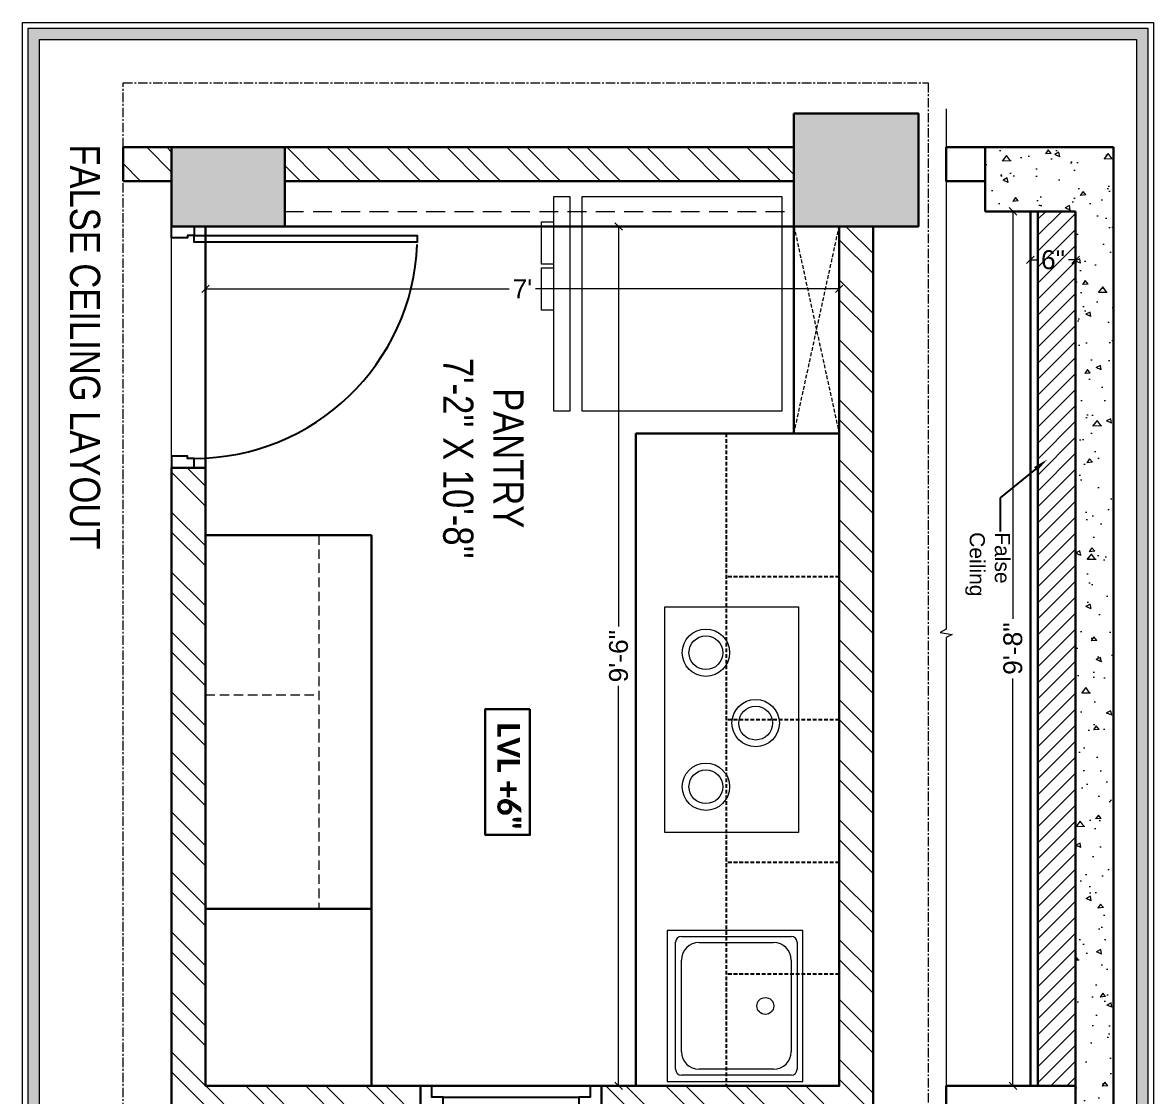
# Model space of a CAD drawing. Header units: millimetres. Extents: x 56222 to 3066687, y -650199 to -121287.
# Drawn here: x 128572.3 to 128722.3, y -184163.8 to -184021.4 of the extents above; entities that cross this region are included whole.
import ezdxf
from ezdxf import colors
from ezdxf.entities.mleader import LeaderData, LeaderLine
from ezdxf.math import Vec2, Vec3

# ---------------------------------------------------------------- set-up
doc = ezdxf.new("R2010")
doc.units = ezdxf.units.MM
doc.header["$MEASUREMENT"] = 0
doc.header["$PDMODE"] = 35
for name, pattern in [('ACAD_ISO02W100', [15, 12, -3]), ('CENTER', [2, 1.25, -0.25, 0.25, -0.25]), ('DASHED', [0.75, 0.5, -0.25]), ('DASHED2', [0.375, 0.25, -0.125]), ('DASHEDX2', [1.5, 1, -0.5]), ('HIDDEN', [0.375, 0.25, -0.125])]:
    doc.linetypes.add(name, pattern=pattern)
doc.layers.get('Defpoints').update_dxf_attribs({"color": 220})
for name, color, linetype in [('AR DOOR', 40, 'Continuous'), ('AR ELE-5', 134, 'Continuous'), ('AR HATCH-7', 7, 'Continuous'), ('Labels and Texts', 8, 'Continuous')]:
    doc.layers.add(name, color=color, linetype=linetype)
for name, color, linetype, lineweight in [('COLUMN', 1, 'Continuous', 30), ('dim05', 1, 'Continuous', 13), ('Dimension', 10, 'DASHEDX2', 20), ('FIRST FLOOR', 7, 'Continuous', 9), ('FIRST FLOOR ( TEXT )', 7, 'Continuous', 9), ('FIRST FLOOR_( PLine )_', 251, 'Continuous', 30), ('FURNITURE', 32, 'Continuous', 9), ('GROUND FLOOR  ( HATCH )', 251, 'Continuous', 9), ('hatch-wall', 8, 'Continuous', 9), ('Labelling', 1, 'Continuous', 25), ('NAME PLATE', 7, 'Continuous', 25), ('SECTION ( SLAB PLine )', 104, 'Continuous', 30), ('Text', 7, 'Continuous', 15), ('wall', 7, 'Continuous', 30)]:
    doc.layers.add(name, color=color, linetype=linetype, lineweight=lineweight)
doc.layers.add('XX~SLAB ( PLINE )', color=251, linetype='Continuous', plot=False)
doc.styles.add('Arial', font='arial.ttf')
doc.styles.add('century g', font='GOTHIC.TTF')
doc.styles.add('KATHA', font='swissc.ttf')
doc.styles.get("Standard").update_dxf_attribs({"font": 'arial.ttf', "height": 6})
doc.dimstyles.new('ISO-25', dxfattribs={"dimtxt": 2.5, "dimasz": 1, "dimexe": 0.5, "dimexo": 1, "dimtad": 0, "dimdec": 1, "dimlunit": 4, "dimtxsty": 'Standard', "dimblk": 'OBLIQUE', "dimcen": 2.5, "dimclrd": 1, "dimclre": 1, "dimclrt": 5, "dimadec": 0, "dimazin": 0, "dimtfac": 1, "dimtdec": 1, "dimtmove": 0, "dimatfit": 3, "dimfxl": 1, "dimlwd": -1, "dimarcsym": 0})

# ---------------------------------------------------------------- blocks, each defined once
blk = doc.blocks.new('*U184')
for points in [[(-1025.5, 0), (-985.5, 0), (-985.5, 30), (-975.5, 30), (-975.5, 100), (-1025.5, 100)], [(40, 0), (0, 0), (0, 30), (-10, 30), (-10, 100), (40, 100)], [(0, 0), (0, -985.5), (-30, -985.5), (-30, 0)]]:
    blk.add_lwpolyline(points, close=True)
at = {"layer": 'AR ELE-5', "linetype": 'ByBlock', "ltscale": 15}
blk.add_arc((1.4, 0.6), 987, 180.0347, 267.627, dxfattribs=at)
blk = doc.blocks.new('_Oblique')
at = {"layer": 'wall', "color": 0, "lineweight": -2}
blk.add_line((-0.5, -0.5), (0.5, 0.5), dxfattribs=at)
blk = doc.blocks.new('*D387')
at = {"layer": 'Defpoints', "color": 0, "lineweight": 30, "transparency": 16777216}
for p in [(128596.6, -184056.72), (128596.6, -184061.71), (128680.6, -184062.35)]:
    blk.add_point(p, dxfattribs=at)
at = {"layer": 'dim05', "color": 1, "linetype": 'Continuous', "lineweight": -2, "transparency": 16777216}
for p, q in [((128596.6, -184060.71), (128596.6, -184056.22)), ((128680.6, -184061.35), (128680.6, -184056.22))]:
    blk.add_line(p, q, dxfattribs=at)
at = {"layer": 'dim05', "color": 1, "linetype": 'Continuous', "transparency": 16777216}
for p, q in [((128596.6, -184056.72), (128636.83, -184056.72)), ((128680.6, -184056.72), (128640.36, -184056.72))]:
    blk.add_line(p, q, dxfattribs=at)
at = {"layer": 'dim05', "color": 1, "transparency": 16777216, "rotation": 180}
blk.add_blockref('_Oblique', (128596.6, -184056.72), dxfattribs=at)
at = {"layer": 'dim05', "color": 1, "transparency": 16777216}
blk.add_blockref('_Oblique', (128680.6, -184056.72), dxfattribs=at)
at = {"layer": 'dim05', "color": 5, "lineweight": 25, "transparency": 16777216, "insert": (128638.6, -184056.72), "char_height": 2.5, "attachment_point": 5, "style": 'Arial'}
blk.add_mtext("7'", dxfattribs=at)
blk = doc.blocks.new('*D388')
at = {"layer": 'Defpoints', "color": 0, "lineweight": 30, "transparency": 16777216}
for p in [(128655.67, -184048.45), (128651.36, -184162.45), (128655.67, -184162.45)]:
    blk.add_point(p, dxfattribs=at)
at = {"layer": 'dim05', "color": 1, "linetype": 'Continuous', "lineweight": -2, "transparency": 16777216}
for p, q in [((128654.67, -184048.45), (128650.86, -184048.45)), ((128654.67, -184162.45), (128650.86, -184162.45))]:
    blk.add_line(p, q, dxfattribs=at)
at = {"layer": 'dim05', "color": 1, "linetype": 'Continuous', "transparency": 16777216}
for p, q in [((128651.36, -184048.45), (128651.36, -184101.5)), ((128651.36, -184162.45), (128651.36, -184109.4))]:
    blk.add_line(p, q, dxfattribs=at)
at = {"layer": 'dim05', "color": 1, "transparency": 16777216}
for p, rotation in [((128651.36, -184048.45), 90), ((128651.36, -184162.45), 270)]:
    blk.add_blockref('_Oblique', p, dxfattribs=dict(at, rotation=rotation))
at = {"layer": 'dim05', "color": 5, "lineweight": 25, "transparency": 16777216, "insert": (128651.36, -184105.45), "char_height": 2.5, "attachment_point": 5, "rotation": 90, "style": 'Arial'}
blk.add_mtext('9\'-6"', dxfattribs=at)
blk = doc.blocks.new('*D389')
at = {"layer": 'Defpoints', "color": 0, "lineweight": 30, "transparency": 16777216}
for p in [(128705.95, -184052.87), (128705.95, -184052.87), (128711.95, -184052.87)]:
    blk.add_point(p, dxfattribs=at)
at = {"layer": 'dim05', "color": 1, "linetype": 'Continuous', "transparency": 16777216}
for p, q in [((128705.95, -184052.87), (128706.88, -184052.87)), ((128711.95, -184052.87), (128711.02, -184052.87))]:
    blk.add_line(p, q, dxfattribs=at)
at = {"layer": 'dim05', "color": 1, "linetype": 'Continuous', "lineweight": -2, "transparency": 16777216}
for p, q in [((128705.95, -184053.87), (128705.95, -184053.37)), ((128711.95, -184053.87), (128711.95, -184053.37))]:
    blk.add_line(p, q, dxfattribs=at)
at = {"layer": 'dim05', "color": 1, "transparency": 16777216, "rotation": 180}
blk.add_blockref('_Oblique', (128705.95, -184052.87), dxfattribs=at)
at = {"layer": 'dim05', "color": 1, "transparency": 16777216}
blk.add_blockref('_Oblique', (128711.95, -184052.87), dxfattribs=at)
at = {"layer": 'dim05', "color": 5, "lineweight": 25, "transparency": 16777216, "insert": (128708.95, -184052.87), "char_height": 2.5, "attachment_point": 5, "style": 'Arial'}
blk.add_mtext('6"', dxfattribs=at)
blk = doc.blocks.new('*D390')
at = {"layer": 'Defpoints', "color": 0, "lineweight": 30, "transparency": 16777216}
for p in [(128703.63, -184046.45), (128703.63, -184162.45), (128703.63, -184162.45)]:
    blk.add_point(p, dxfattribs=at)
at = {"layer": 'dim05', "color": 1, "linetype": 'Continuous', "transparency": 16777216}
for p, q in [((128703.63, -184046.45), (128703.63, -184100.5)), ((128703.63, -184162.45), (128703.63, -184108.4))]:
    blk.add_line(p, q, dxfattribs=at)
at = {"layer": 'dim05', "color": 1, "linetype": 'Continuous', "lineweight": -2, "transparency": 16777216}
for p, q in [((128704.63, -184046.45), (128704.13, -184046.45)), ((128704.63, -184162.45), (128704.13, -184162.45))]:
    blk.add_line(p, q, dxfattribs=at)
at = {"layer": 'dim05', "color": 1, "transparency": 16777216}
for p, rotation in [((128703.63, -184046.45), 90), ((128703.63, -184162.45), 270)]:
    blk.add_blockref('_Oblique', p, dxfattribs=dict(at, rotation=rotation))
at = {"layer": 'dim05', "color": 5, "lineweight": 25, "transparency": 16777216, "insert": (128703.63, -184104.45), "char_height": 2.5, "attachment_point": 5, "rotation": 90, "style": 'Arial'}
blk.add_mtext('9\'-8"', dxfattribs=at)

msp = doc.modelspace()

# ---------------------------------------------------------------- hatches: boundary and pattern name
at = {"layer": 'AR HATCH-7', "linetype": 'CENTER', "lineweight": 15, "true_color": 0x939598}
h = msp.add_hatch(dxfattribs=at)
h.set_pattern_fill('AR-CONC', color=252, angle=135)
h.set_pattern_definition([(185, (314249.8714, -49515.948), (-4.62807079, 5.51551999), [0.75, -8.25]), (130, (314249.8714, -49515.948), (-4.3376815, -6.29992167), [0.6, -6.6]), (235.4514445, (314249.486, -49515.4884), (-8.96575221, -0.78440164), [0.63740192, -7.01142112]), (181.1842, (314248.457, -49517.362), (-6.37613776, 8.71693388), [1.125, -12.375]), (231.6356355, (314247.926, -49516.636), (-13.4971167, -0.2790007), [0.9561034, -10.5171376]), (126.184164, (314248.457, -49517.362), (-13.4971167, -0.2790007), [0.9, -9.9]), (156, (314248.1037, -49516.3015), (-1.37382476, 7.06771572), [0.75, -8.25]), (101, (314248.104, -49516.3015), (-6.84808435, -3.40708593), [0.6, -6.6]), (206.4514447, (314247.989, -49515.7126), (-8.22190906, 3.66062975), [0.6374019, -7.01142112]), (172.5, (314249.8714, -49515.948), (-2.439898176, -2.267931853), [0, -6.52, 0, -6.7, 0, -6.625]), (142.5, (314249.8714, -49515.948), (-4.6490945, -0.92872942), [0, -3.82, 0, -6.37, 0, -2.525]), (102.5, (314251.4483, -49517.5248), (-3.615207618, 3.934181673), [0, -2.5, 0, -7.8, 0, -10.35]), (92.5, (314252.1554, -49518.232), (-4.83159807, 3.41589983), [0, -3.25, 0, -5.18, 0, -7.35])])
h.paths.add_polyline_path([(128716.95, -184166.95), (128716.95, -184037.95), (128699.95, -184037.95), (128699.95, -184046.45), (128711.95, -184046.45), (128711.95, -184166.95)])
at = {"layer": 'Dimension', "linetype": 'Continuous', "true_color": 0xd39e00}
h = msp.add_hatch(color=42, dxfattribs=at)
h.paths.add_polyline_path([(128573.09, -184022.15), (128573.09, -184233.02), (128721.51, -184233.02), (128721.51, -184022.15)])
h.paths.add_polyline_path([(128574.57, -184023.63), (128574.57, -184231.54), (128720.03, -184231.54), (128720.03, -184023.63)], flags=16)
at = {"layer": 'FURNITURE', "linetype": 'CENTER', "lineweight": 15, "true_color": 0x636466}
h = msp.add_hatch(dxfattribs=at)
h.set_pattern_fill('AR-CONC', color=251, angle=-90)
h.set_pattern_definition([(320, (313033.113, -50846.375), (-0.62752135, -7.17260183), [0.75, -8.25]), (265, (313033.113, -50846.375), (7.52192134, 1.38751334), [0.6, -6.6]), (10.4514445, (313033.061, -50846.973), (6.8943999, -5.78508847), [0.63740192, -7.01142112]), (316.1842, (313035.113, -50846.375), (-1.6551928, -10.6724133), [1.125, -12.375]), (6.6356355, (313034.975, -50847.265), (9.741186, -9.34661946), [0.9561034, -10.5171376]), (261.184164, (313035.113, -50846.375), (9.741186, -9.34661945), [0.9, -9.9]), (291, (313034.613, -50847.375), (-4.0261889, -5.96907052), [0.75, -8.25]), (236, (313034.613, -50847.375), (7.25150045, -2.43315332), [0.6, -6.6]), (341.4514447, (313034.2774, -50847.8726), (3.22531153, -8.40222377), [0.6374019, -7.01142112]), (307.5, (313033.113, -50846.3752), (3.328938538, -0.121598553), [0, -6.52, 0, -6.7, 0, -6.625]), (277.5, (313033.113, -50846.3752), (3.94411712, -2.630695374), [0, -3.82, 0, -6.37, 0, -2.525]), (237.5, (313033.113, -50844.1452), (-0.225548717, -5.338224362), [0, -2.5, 0, -7.8, 0, -10.35]), (227.5, (313033.113, -50843.145), (1.00104982, -5.83186169), [0, -3.25, 0, -5.18, 0, -7.35])])
h.paths.add_polyline_path([(128607.1, -184048.45), (128607.1, -184037.95), (128592.1, -184037.95), (128592.1, -184048.45), (128595.1, -184048.45)])
h.paths.add_polyline_path([(128691.1, -184048.45), (128691.1, -184033.45), (128674.6, -184033.45), (128674.6, -184048.45)])
h.paths.add_polyline_path([(128691.1, -184191.95), (128691.1, -184176.95), (128680.6, -184176.95), (128680.6, -184191.95)])
h.paths.add_polyline_path([(128601.1, -184191.95), (128601.1, -184176.95), (128592.1, -184176.95), (128592.1, -184191.95), (128596.6, -184191.95)])
at = {"layer": 'GROUND FLOOR  ( HATCH )', "linetype": 'CENTER', "lineweight": 15}
h = msp.add_hatch(dxfattribs=at)
h.set_pattern_fill('ANSI31', color=6, scale=12, style=0)
h.set_pattern_definition([(45, (314249.8714, -49515.948), (-1.060660172, 1.060660172), [])])
h.paths.add_polyline_path([(128711.95, -184162.45), (128711.95, -184046.45), (128706.95, -184046.45), (128706.95, -184162.45)])
at = {"layer": 'hatch-wall', "linetype": 'CENTER', "lineweight": 15}
h = msp.add_hatch(dxfattribs=at)
h.set_pattern_fill('ANSI32', color=256, scale=15, angle=-90)
h.set_pattern_definition([(315, (313033.113, -50846.375), (3.97747564, 3.97747564), []), (315, (313033.113, -50849.027), (3.97747564, 3.97747564), [])])
h.paths.add_polyline_path([(128674.6, -184042.45), (128674.6, -184037.95), (128607.1, -184037.95), (128607.1, -184042.45)])
h.paths.add_polyline_path([(128685.1, -184176.95), (128685.1, -184048.45), (128680.6, -184048.45), (128680.6, -184162.45), (128653.65, -184162.45), (128649.09, -184162.45), (128649.09, -184166.95), (128680.6, -184166.95), (128680.6, -184176.95)])
h.paths.add_polyline_path([(128625.09, -184167.03), (128625.09, -184162.45), (128596.6, -184162.45), (128596.6, -184138.95), (128596.6, -184084.45), (128596.6, -184080.45), (128592.1, -184080.45), (128592.1, -184176.95), (128601.1, -184176.95), (128601.1, -184167.03)])
h.paths.add_polyline_path([(128592.1, -184042.45), (128592.1, -184037.95), (128585.66, -184037.95), (128585.66, -184042.45)])

# ---------------------------------------------------------------- linework, layer by layer
at = {"layer": 'COLUMN', "transparency": 33554687}
for points in [[(128674.6, -184033.45), (128691.1, -184033.45), (128691.1, -184048.45), (128674.6, -184048.45)], [(128607.1, -184037.95), (128607.1, -184048.45), (128592.1, -184048.45), (128592.1, -184037.95)]]:
    msp.add_lwpolyline(points, close=True, dxfattribs=at)
at = {"layer": 'Dimension', "color": 42, "linetype": 'Continuous', "true_color": 0xd39e00}
for points in [[(128722.25, -184021.41), (128722.25, -184233.76), (128572.35, -184233.76), (128572.35, -184021.41)], [(128721.51, -184022.15), (128721.51, -184233.02), (128573.09, -184233.02), (128573.09, -184022.15)], [(128720.03, -184023.63), (128720.03, -184231.54), (128574.57, -184231.54), (128574.57, -184023.63)]]:
    msp.add_lwpolyline(points, close=True, dxfattribs=at)
at = {"layer": 'FIRST FLOOR', "transparency": 33554687}
for p, q in [((128592.1, -184037.95), (128592.1, -184041.95)), ((128592.1, -184083.95), (128592.1, -184191.95)), ((128596.6, -184083.95), (128596.6, -184162.45)), ((128598.63, -184162.45), (128680.6, -184162.45)), ((128649.09, -184162.45), (128649.09, -184166.95))]:
    msp.add_line(p, q, dxfattribs=at)
at = {"layer": 'FIRST FLOOR_( PLine )_', "transparency": 33554687}
for p, q in [((128674.6, -184037.95), (128592.1, -184037.95)), ((128592.1, -184037.95), (128592.1, -184041.95)), ((128607.1, -184042.45), (128674.6, -184042.45)), ((128680.6, -184048.45), (128680.6, -184162.45)), ((128685.1, -184048.45), (128685.1, -184176.95)), ((128680.6, -184162.45), (128649.09, -184162.45)), ((128649.09, -184162.45), (128649.09, -184166.95))]:
    msp.add_line(p, q, dxfattribs=at)
for points in [[(128585.66, -184042.45), (128592.1, -184042.45), (128592.1, -184037.95), (128585.66, -184037.95)], [(128585.66, -184042.45), (128592.1, -184042.45), (128592.1, -184037.95), (128585.66, -184037.95)], [(128699.95, -184037.95), (128699.95, -184042.45), (128694.8, -184042.45), (128694.8, -184037.95)], [(128596.6, -184080.45), (128592.1, -184080.45), (128592.1, -184191.95), (128596.6, -184191.95), (128601.1, -184191.95), (128601.1, -184167.03), (128625.09, -184167.03), (128625.09, -184162.45), (128596.6, -184162.45)], [(128711.95, -184162.45), (128711.95, -184166.95), (128694.8, -184166.95), (128694.8, -184162.45)]]:
    msp.add_lwpolyline(points, close=True, dxfattribs=at)
msp.add_lwpolyline([(128674.6, -184037.95), (128592.1, -184037.95), (128592.1, -184042.45)], dxfattribs=at)
at = {"layer": 'FURNITURE', "color": 9, "lineweight": 30, "true_color": 0xc7c8ca}
msp.add_line((128674.6, -184048.45), (128674.6, -184075.92), dxfattribs=at)
at = {"layer": 'FURNITURE', "color": 9, "linetype": 'DASHED', "lineweight": 15, "true_color": 0xc7c8ca}
for p, q in [((128674.6, -184048.45), (128680.6, -184075.92)), ((128674.6, -184075.92), (128680.6, -184048.45))]:
    msp.add_line(p, q, dxfattribs=at)
at = {"layer": 'FURNITURE', "color": 9, "linetype": 'DASHED', "lineweight": 25, "true_color": 0xc7c8ca}
for p, q in [((128665.6, -184075.92), (128665.6, -184162.45)), ((128680.6, -184094.92), (128665.6, -184094.92)), ((128680.6, -184113.88), (128665.6, -184113.88)), ((128680.6, -184132.84), (128665.6, -184132.84)), ((128680.6, -184147.64), (128665.6, -184147.64))]:
    msp.add_line(p, q, dxfattribs=at)
at = {"layer": 'FURNITURE', "color": 9, "linetype": 'HIDDEN', "lineweight": 18, "ltscale": 5, "true_color": 0xc7c8ca}
for p, q in [((128611.6, -184089.41), (128611.6, -184138.95)), ((128596.6, -184110.57), (128611.6, -184110.57))]:
    msp.add_line(p, q, dxfattribs=at)
at = {"layer": 'FURNITURE', "color": 9, "true_color": 0xc7c8ca}
for p, q in [((128657.78, -184141.85), (128657.78, -184161.85)), ((128675.78, -184141.85), (128657.78, -184141.85)), ((128675.78, -184161.85), (128675.78, -184141.85)), ((128658.92, -184160.25), (128658.92, -184143.4)), ((128659.69, -184142.63), (128674.24, -184142.63)), ((128662.02, -184143.44), (128671.91, -184143.44)), ((128675.01, -184143.4), (128675.01, -184160.25)), ((128659.69, -184157.93), (128659.69, -184145.76)), ((128674.24, -184145.76), (128674.24, -184157.93)), ((128674.24, -184161.03), (128659.69, -184161.03)), ((128671.91, -184160.25), (128662.02, -184160.25)), ((128657.78, -184161.85), (128675.78, -184161.85))]:
    msp.add_line(p, q, dxfattribs=at)
at = {"layer": 'FURNITURE', "color": 9, "linetype": 'CENTER', "lineweight": 15, "true_color": 0xc7c8ca}
msp.add_lwpolyline([(128585.66, -184191.95), (128585.66, -184029.42), (128692.41, -184029.42), (128692.41, -184191.95)], close=True, dxfattribs=at)
at = {"layer": 'FURNITURE', "color": 9, "true_color": 0xc7c8ca}
for points in [[(128642.73, -184072.92), (128644.94, -184072.92), (128644.94, -184044.51), (128642.73, -184044.51)], [(128646.49, -184072.92), (128673.05, -184072.92), (128673.05, -184044.51), (128646.49, -184044.51)], [(128675.21, -184098.92), (128675.21, -184128.84), (128657.5, -184128.84), (128657.5, -184098.92)]]:
    msp.add_lwpolyline(points, close=True, dxfattribs=at)
at = {"layer": 'FURNITURE', "color": 9, "true_color": 0xc7c8ca, "flags": 128}
for points in [[(128642.73, -184053.46), (128641.15, -184053.46), (128641.15, -184047.83), (128642.73, -184047.83)], [(128642.73, -184059.56), (128641.15, -184059.56), (128641.15, -184053.93), (128642.73, -184053.93)]]:
    msp.add_lwpolyline(points, dxfattribs=at)
at = {"layer": 'FURNITURE', "color": 9, "lineweight": 30, "true_color": 0xc7c8ca}
for points in [[(128680.6, -184075.92), (128680.6, -184162.45), (128653.65, -184162.45), (128653.65, -184075.92)], [(128618.6, -184089.41), (128618.6, -184162.45), (128596.6, -184162.45), (128596.6, -184089.41)], [(128618.6, -184138.95), (128618.6, -184162.45), (128596.6, -184162.45), (128596.6, -184138.95)]]:
    msp.add_lwpolyline(points, close=True, dxfattribs=at)
at = {"layer": 'FURNITURE', "color": 9, "true_color": 0xc7c8ca}
for centre, radius in [((128662.93, -184104.99), 3.14), ((128662.93, -184104.99), 2.24), ((128669.53, -184114.33), 3.14), ((128669.53, -184114.33), 2.24), ((128662.93, -184122.77), 3.14), ((128662.93, -184122.77), 2.24), ((128670.81, -184151.85), 1.12)]:
    msp.add_circle(centre, radius, dxfattribs=at)
for centre, radius, start, end in [((128659.69, -184143.4), 0.775, 90, 180), ((128662.02, -184145.76), 2.32, 90, 180), ((128671.91, -184145.76), 2.32, 0, 90), ((128674.24, -184143.4), 0.775, 0, 90), ((128662.02, -184157.93), 2.32, 180, 270), ((128671.91, -184157.93), 2.32, 270, 0), ((128659.69, -184160.25), 0.775, 180, 270), ((128674.24, -184160.25), 0.775, 270, 0)]:
    msp.add_arc(centre, radius, start, end, dxfattribs=at)
at = {"layer": 'Labelling', "color": 251, "linetype": 'DASHED2', "lineweight": 0, "ltscale": 10, "true_color": 0x636466, "transparency": 33554687}
msp.add_line((128607.1, -184046.45), (128674.6, -184046.45), dxfattribs=at)
at = {"layer": 'Labelling', "color": 251, "linetype": 'ACAD_ISO02W100', "lineweight": 0, "ltscale": 10, "true_color": 0x636466, "transparency": 33554687}
msp.add_lwpolyline([(128596.6, -184080.45), (128592.1, -184080.45), (128592.1, -184048.45), (128596.6, -184048.45)], close=True, dxfattribs=at)
at = {"layer": 'Labels and Texts', "color": 1, "lineweight": 30, "ltscale": 0.3, "transparency": 33554687, "elevation": 1.12}
msp.add_lwpolyline([(128639.59, -184112.47), (128639.59, -184129.15), (128633.69, -184129.15), (128633.69, -184112.47)], close=True, dxfattribs=at)
at = {"layer": 'SECTION ( SLAB PLine )', "color": 1}
for p, q in [((128716.95, -184037.95), (128699.95, -184037.95)), ((128699.95, -184037.95), (128699.95, -184046.45)), ((128716.95, -184166.95), (128716.95, -184037.95)), ((128699.95, -184046.45), (128711.95, -184046.45)), ((128711.95, -184166.95), (128711.95, -184046.45))]:
    msp.add_line(p, q, dxfattribs=at)
at = {"layer": 'SECTION ( SLAB PLine )', "color": 6}
for p, q in [((128705.95, -184162.45), (128705.95, -184046.45)), ((128706.95, -184162.45), (128706.95, -184046.45))]:
    msp.add_line(p, q, dxfattribs=at)
msp.add_lwpolyline([(128680.6, -184162.45), (128680.6, -184048.45), (128596.6, -184048.45), (128596.6, -184162.45)], close=True, dxfattribs=at)
at = {"layer": 'Text', "color": 9, "linetype": 'Continuous', "lineweight": 0, "true_color": 0xc7c8ca}
msp.add_lwpolyline([(128694.8, -184032.84), (128694.8, -184101.88), (128694.01, -184102.33), (128695.59, -184102.58), (128694.8, -184102.98), (128694.8, -184172.08)], dxfattribs=at)
at = {"layer": 'XX~SLAB ( PLINE )', "transparency": 33554687}
msp.add_lwpolyline([(128649.09, -184162.45), (128647.59, -184162.45), (128647.59, -184163.95), (128646.09, -184163.95), (128646.09, -184165.45), (128628.09, -184165.45), (128628.09, -184163.95), (128626.59, -184163.95), (128626.59, -184162.45), (128625.09, -184162.45), (128625.09, -184166.95), (128626.59, -184166.95), (128626.59, -184165.45), (128628.09, -184165.45), (128628.09, -184163.95), (128646.09, -184163.95), (128646.09, -184165.45), (128647.59, -184165.45), (128647.59, -184166.95), (128649.09, -184166.95), (128649.09, -184162.45), (128625.09, -184162.45), (128625.09, -184166.95), (128649.09, -184166.95)], close=True, dxfattribs=at)

# ---------------------------------------------------------------- block references
at = {"layer": 'AR DOOR', "linetype": 'ByBlock', "lineweight": -2, "transparency": 33554687, "extrusion": (0, 0, -1), "xscale": -0.02999999999996949, "yscale": 0.02999999999996949, "zscale": -0.02999999999996949, "rotation": 270}
msp.add_blockref('*U184', (-128595.1, -184049.65), dxfattribs=at)

# ---------------------------------------------------------------- texts
at = {"layer": 'FIRST FLOOR ( TEXT )', "transparency": 33554687, "char_height": 4, "attachment_point": 5, "rotation": 270, "style": 'KATHA'}
for s, insert in [('FALSE CEILING LAYOUT', (128580.6, -184064.42)), ("PANTRY\\P7'-2'' X 10'-8''", (128633.41, -184079.2))]:
    msp.add_mtext(s, dxfattribs=dict(at, insert=insert))
at = {"layer": 'NAME PLATE', "color": 251, "true_color": 0x636466, "transparency": 33554687, "insert": (128636.77, -184121.44, 1.12), "char_height": 3, "attachment_point": 5, "rotation": 270, "style": 'century g'}
msp.add_mtext_dynamic_manual_height_columns('{\\fCalibri|b1|i0|c0|p34;\\C256;\\c0;LVL +6"}', width=51.7191, gutter_width=1, heights=[0], dxfattribs=at)

# ---------------------------------------------------------------- dimensions: what is measured, and where the dimension line sits
at = {"layer": 'dim05', "color": 27, "lineweight": 25, "true_color": 0x7d5120}
for base, p1, p2, picture, middle in [((128703.63, -184162.45), (128703.63, -184046.45), (128703.63, -184162.45), '*D390', (128703.63, -184104.45)), ((128651.36, -184162.45), (128655.67, -184048.45), (128655.67, -184162.45), '*D388', (128651.36, -184105.45))]:
    dim = msp.add_linear_dim(base=base, p1=p1, p2=p2, angle=270, dimstyle='ISO-25', override={"dimdec": 0, "dimtxsty": 'Arial'}, dxfattribs=at)
    dim.commit()
    dim.dimension.update_dxf_attribs({"geometry": picture, "text_midpoint": middle})
for base, p1, p2, picture, middle in [((128705.95, -184052.87), (128711.95, -184052.87), (128705.95, -184052.87), '*D389', (128708.95, -184052.87)), ((128596.6, -184056.72), (128680.6, -184062.35), (128596.6, -184061.71), '*D387', (128638.6, -184056.72))]:
    dim = msp.add_linear_dim(base=base, p1=p1, p2=p2, dimstyle='ISO-25', override={"dimdec": 0, "dimtxsty": 'Arial'}, dxfattribs=at)
    dim.commit()
    dim.dimension.update_dxf_attribs({"geometry": picture, "text_midpoint": middle})

# ---------------------------------------------------------------- leaders
at = {"layer": 'dim05', "color": 1, "lineweight": 0, "transparency": 33554687}
ml = msp.add_multileader_mtext('Standard', dxfattribs=at)
ml.set_content('False Ceiling', color=1)
ml.set_leader_properties(color=5)
ml.build(insert=Vec2(0, 0))
ml.multileader.update_dxf_attribs({"text_right_attachment_type": 6, "dogleg_length": 0.36, "arrow_head_size": 2})
ctx = ml.context
ctx.base_point, ctx.char_height, ctx.arrow_head_size, ctx.landing_gap_size, ctx.plane_origin, ctx.plane_x_axis, ctx.plane_y_axis = Vec3(128701.94, -184088.91), 2, 2, 0.09, Vec3(128701.94, -184088.04), Vec3(0, -1), Vec3(1, 0)
ctx.right_attachment = 6
notes = []
notes.append((ctx, [(0, (1, 1, 0), (128701.94, -184084.45), (0, -1), 4.46, [(0, [(128708.18, -184079.36)], 0, [])])]))
ctx.mtext.insert, ctx.mtext.text_direction, ctx.mtext.rotation, ctx.mtext.width, ctx.mtext.flow_direction = Vec3(128703.24, -184089), Vec3(0, -1), 4.712389, 14.6821, 5
for ctx, leaders in notes:
    for number, flags, end, landing, length, lines in leaders:
        leader = LeaderData()
        leader.index, (leader.has_last_leader_line, leader.has_dogleg_vector, leader.attachment_direction) = number, flags
        leader.last_leader_point, leader.dogleg_vector, leader.dogleg_length = Vec3(end), Vec3(landing), length
        for number, points, colour, breaks in lines:
            line = LeaderLine()
            line.index, line.vertices, line.color, line.breaks = number, Vec3.list(points), colors.encode_raw_color(colour), breaks
            leader.lines.append(line)
        ctx.leaders.append(leader)

doc.saveas('drawing.dxf')
